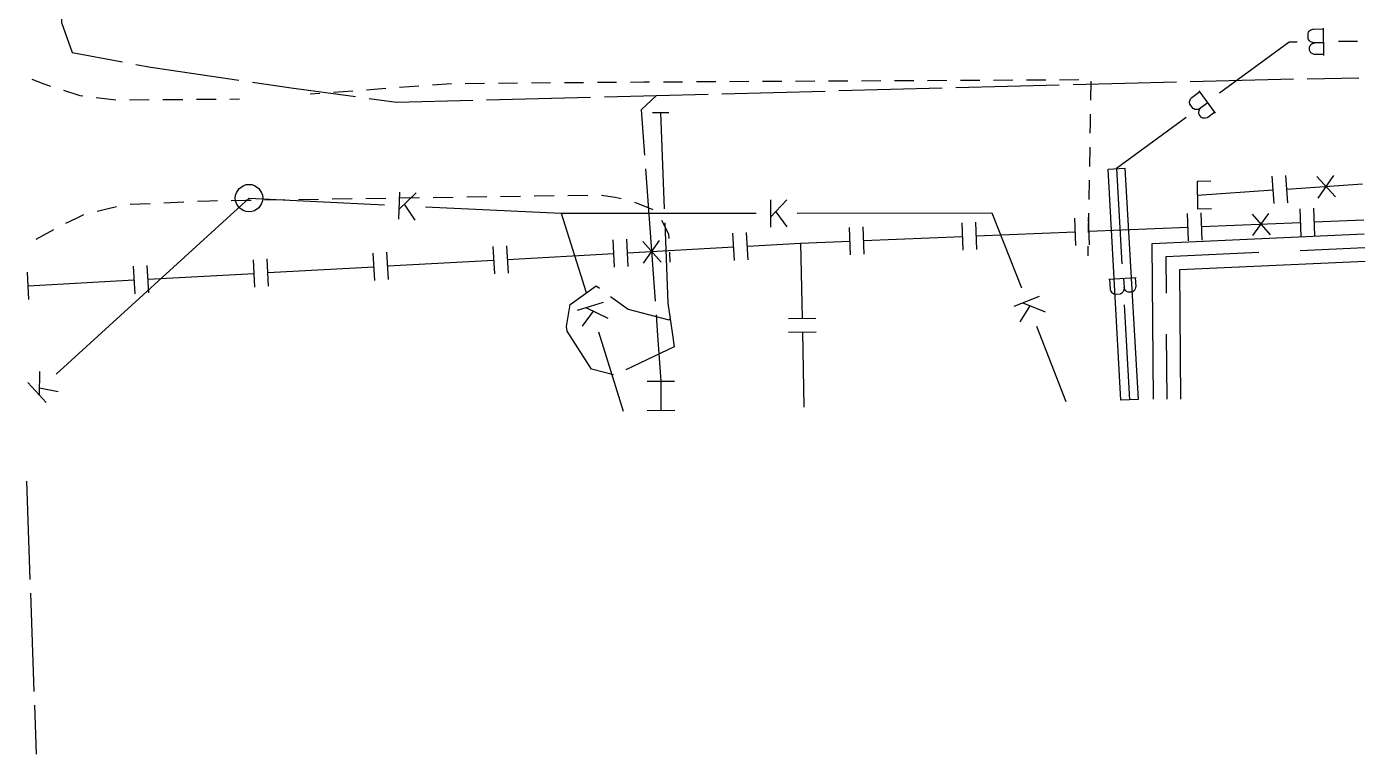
# Model space of a CAD drawing. Header units: metres. Extents: x 17721 to 17912, y 14015 to 15901.
# Drawn here: x 17840.36 to 17889.19, y 15777.43 to 15803.97 of the extents above; entities that cross this region are included whole.
import ezdxf

# ---------------------------------------------------------------- set-up
doc = ezdxf.new("R2010")
doc.units = ezdxf.units.M
for name, color, linetype in [('GC_CURB_EDGE', 1, 'Continuous'), ('GC_GAS_AXIS', 2, 'Continuous'), ('GC_HEAT_AXIS', 30, 'Continuous'), ('GC_POWER_AXIS', 40, 'Continuous'), ('GC_SEWER_AXIS', 6, 'Continuous'), ('GC_WATER_AXIS', 5, 'Continuous')]:
    doc.layers.add(name, color=color, linetype=linetype)

msp = doc.modelspace()

# ---------------------------------------------------------------- linework, layer by layer
at = {"layer": 'GC_CURB_EDGE'}
for points in [[(17841.23, 15801.793), (17840.985, 15801.87), (17840.555, 15802.042)], [(17858.265, 15801.905), (17857.561, 15801.9)], [(17859.469, 15801.915), (17858.765, 15801.91)], [(17860.673, 15801.925), (17859.969, 15801.919)], [(17861.877, 15801.935), (17861.173, 15801.929)], [(17863.081, 15801.944), (17862.864, 15801.943), (17862.377, 15801.939)], [(17864.285, 15801.951), (17863.581, 15801.947)], [(17865.49, 15801.957), (17864.785, 15801.953)], [(17866.694, 15801.964), (17865.99, 15801.96)], [(17867.898, 15801.97), (17867.194, 15801.966)], [(17869.102, 15801.976), (17868.398, 15801.973)], [(17870.306, 15801.983), (17869.602, 15801.979)], [(17871.51, 15801.989), (17870.806, 15801.985)], [(17872.714, 15801.996), (17872.01, 15801.992)], [(17873.919, 15802.002), (17873.214, 15801.998)], [(17875.123, 15802.008), (17874.419, 15802.005)], [(17876.327, 15802.015), (17875.623, 15802.011)], [(17877.531, 15802.021), (17876.827, 15802.017)], [(17878.735, 15802.028), (17878.031, 15802.024)], [(17879.179, 15801.283), (17879.191, 15801.987)], [(17842.395, 15801.44), (17842.306, 15801.451), (17841.706, 15801.641)], [(17851.052, 15801.534), (17850.701, 15801.509)], [(17852.254, 15801.622), (17851.551, 15801.571)], [(17853.455, 15801.709), (17852.752, 15801.658)], [(17854.656, 15801.796), (17853.953, 15801.745)], [(17855.857, 15801.883), (17855.154, 15801.832)], [(17857.061, 15801.896), (17856.356, 15801.89)], [(17843.605, 15801.29), (17842.891, 15801.379)], [(17844.824, 15801.295), (17844.105, 15801.29)], [(17846.044, 15801.305), (17845.324, 15801.299)], [(17847.263, 15801.314), (17846.544, 15801.308)], [(17848.123, 15801.32), (17847.763, 15801.318)], [(17879.157, 15800.079), (17879.163, 15800.425), (17879.17, 15800.783)], [(17879.135, 15798.875), (17879.148, 15799.579)], [(17879.114, 15797.671), (17879.126, 15798.375)], [(17844.124, 15797.489), (17844.853, 15797.523)], [(17845.352, 15797.545), (17846.081, 15797.579)], [(17846.58, 15797.601), (17847.036, 15797.622), (17847.309, 15797.626)], [(17847.809, 15797.634), (17848.337, 15797.642), (17848.538, 15797.645)], [(17849.038, 15797.652), (17849.767, 15797.663)], [(17850.267, 15797.67), (17850.996, 15797.681)], [(17851.496, 15797.689), (17852.225, 15797.7)], [(17852.725, 15797.707), (17853.454, 15797.718)], [(17853.954, 15797.725), (17854.683, 15797.736)], [(17855.183, 15797.744), (17855.912, 15797.755)], [(17856.412, 15797.762), (17857.141, 15797.773)], [(17857.641, 15797.78), (17858.37, 15797.791)], [(17858.87, 15797.799), (17859.599, 15797.809)], [(17860.099, 15797.817), (17860.828, 15797.828)], [(17861.327, 15797.822), (17861.818, 15797.755), (17862.045, 15797.697)], [(17862.528, 15797.57), (17863.173, 15797.31), (17863.197, 15797.286)], [(17841.785, 15796.8), (17842.169, 15796.989), (17842.439, 15797.121)], [(17842.923, 15797.245), (17843.632, 15797.414)], [(17879.092, 15796.467), (17879.105, 15797.171)], [(17840.7, 15796.223), (17841.338, 15796.575)], [(17863.514, 15796.906), (17863.766, 15796.415), (17863.776, 15796.238)], [(17863.803, 15795.739), (17863.823, 15795.375)], [(17879.077, 15795.615), (17879.083, 15795.967)]]:
    msp.add_lwpolyline(points, dxfattribs=at)
at = {"layer": 'GC_GAS_AXIS'}
for points in [[(17885.863, 15797.514), (17885.793, 15798.512)], [(17886.361, 15797.549), (17886.292, 15798.546)], [(17887.427, 15798.499), (17888.108, 15797.765)], [(17888.026, 15798.542), (17887.46, 15797.718)], [(17883.553, 15798.332), (17883.053, 15798.321), (17883.075, 15797.321), (17883.575, 15797.332)], [(17883.064, 15797.821), (17885.828, 15798.013)], [(17886.327, 15798.048), (17889.091, 15798.239)], [(17882.741, 15796.157), (17882.7, 15797.156)], [(17883.241, 15796.178), (17883.199, 15797.177)], [(17885.062, 15797.128), (17885.721, 15796.375)], [(17885.661, 15797.155), (17885.072, 15796.347)], [(17886.852, 15796.327), (17886.811, 15797.326)], [(17887.351, 15796.348), (17887.31, 15797.347)], [(17870.409, 15795.647), (17870.368, 15796.646)], [(17870.909, 15795.668), (17870.867, 15796.667)], [(17874.52, 15795.817), (17874.479, 15796.816)], [(17875.019, 15795.838), (17874.978, 15796.837)], [(17878.631, 15795.987), (17878.589, 15796.986)], [(17879.13, 15796.008), (17879.089, 15797.007)], [(17879.109, 15796.507), (17882.721, 15796.657)], [(17883.22, 15796.677), (17886.831, 15796.827)], [(17887.331, 15796.847), (17889.136, 15796.922)], [(17861.801, 15795.197), (17861.745, 15796.195)], [(17862.3, 15795.224), (17862.245, 15796.223)], [(17862.827, 15796.129), (17863.497, 15795.385)], [(17863.425, 15796.164), (17862.848, 15795.348)], [(17866.174, 15795.438), (17866.119, 15796.437)], [(17866.673, 15795.466), (17866.618, 15796.464)], [(17866.646, 15795.965), (17868.583, 15796.072)], [(17868.583, 15796.072), (17870.389, 15796.147)], [(17868.583, 15796.072), (17868.642, 15793.331)], [(17870.888, 15796.167), (17874.499, 15796.317)], [(17874.999, 15796.337), (17878.61, 15796.487)], [(17853.053, 15794.713), (17852.998, 15795.712)], [(17853.553, 15794.741), (17853.498, 15795.74)], [(17857.427, 15794.955), (17857.372, 15795.954)], [(17857.926, 15794.983), (17857.871, 15795.981)], [(17857.899, 15795.482), (17861.773, 15795.696)], [(17862.272, 15795.723), (17866.147, 15795.937)], [(17844.306, 15794.23), (17844.251, 15795.229)], [(17844.806, 15794.258), (17844.75, 15795.256)], [(17848.68, 15794.472), (17848.625, 15795.47)], [(17849.179, 15794.499), (17849.124, 15795.498)], [(17849.152, 15794.999), (17853.026, 15795.213)], [(17853.525, 15795.24), (17857.399, 15795.454)], [(17840.432, 15794.016), (17840.377, 15795.015)], [(17840.404, 15794.516), (17844.279, 15794.73)], [(17844.778, 15794.757), (17848.652, 15794.971)], [(17868.142, 15793.32), (17869.142, 15793.342)], [(17868.153, 15792.82), (17869.153, 15792.842)], [(17868.653, 15792.831), (17868.712, 15790.09)]]:
    msp.add_lwpolyline(points, dxfattribs=at)
at = {"layer": 'GC_HEAT_AXIS'}
for points in [[(17881.462, 15790.38), (17881.419, 15796.061), (17889.154, 15796.416)], [(17881.933, 15794.248), (17881.923, 15795.584), (17885.311, 15795.739)], [(17886.81, 15795.808), (17889.171, 15795.916)], [(17882.462, 15790.387), (17882.427, 15795.107), (17889.189, 15795.416)], [(17881.962, 15790.384), (17881.944, 15792.748)]]:
    msp.add_lwpolyline(points, dxfattribs=at)
at = {"layer": 'GC_POWER_AXIS'}
for points in [[(17841.601, 15804.891), (17841.627, 15804.126), (17842.015, 15803.026), (17843.848, 15802.682)], [(17844.34, 15802.59), (17844.876, 15802.489), (17848.093, 15802.016)], [(17848.588, 15801.943), (17850, 15801.736), (17852.349, 15801.418)], [(17878.527, 15801.858), (17882.299, 15801.957)], [(17882.798, 15801.97), (17886.115, 15802.056), (17886.57, 15802.064)], [(17887.07, 15802.072), (17888.957, 15802.104)], [(17861.428, 15801.413), (17863.326, 15801.462)], [(17863.326, 15801.462), (17862.777, 15800.936), (17862.896, 15799.28)], [(17863.326, 15801.462), (17865.212, 15801.511)], [(17865.712, 15801.524), (17869.484, 15801.622)], [(17869.983, 15801.636), (17873.755, 15801.734)], [(17874.255, 15801.747), (17878.027, 15801.845)], [(17852.845, 15801.351), (17853.849, 15801.215), (17856.632, 15801.288)], [(17857.132, 15801.301), (17860.928, 15801.4)], [(17863.189, 15800.839), (17863.787, 15800.839)], [(17863.619, 15797.32), (17863.488, 15800.839)], [(17862.932, 15798.781), (17863.279, 15793.952)], [(17863.638, 15796.82), (17863.747, 15793.885), (17863.832, 15793.306), (17863.917, 15792.73), (17863.981, 15792.294), (17862.218, 15791.453)], [(17861.764, 15791.265), (17860.954, 15791.47), (17860.073, 15792.867), (17860.042, 15793.034), (17860.181, 15793.835), (17861.128, 15794.516), (17861.251, 15794.426)], [(17861.653, 15794.129), (17862.292, 15793.659), (17863.779, 15793.27), (17863.832, 15793.306)], [(17863.315, 15793.453), (17863.368, 15792.709), (17863.488, 15791.039), (17863.495, 15789.975)], [(17862.988, 15791.036), (17863.988, 15791.042)], [(17862.995, 15789.971), (17863.995, 15789.978)], [(17840.484, 15783.805), (17840.356, 15787.39)], [(17840.631, 15779.721), (17840.502, 15783.306)], [(17840.713, 15777.429), (17840.649, 15779.222)]]:
    msp.add_lwpolyline(points, dxfattribs=at)
at = {"layer": 'GC_SEWER_AXIS'}
msp.add_lwpolyline([(17847.964, 15797.717), (17847.974, 15797.818), (17848.003, 15797.912), (17848.11, 15798.071), (17848.269, 15798.178), (17848.363, 15798.207), (17848.464, 15798.217), (17848.565, 15798.207), (17848.659, 15798.178), (17848.818, 15798.071), (17848.925, 15797.912), (17848.954, 15797.818), (17848.964, 15797.717), (17848.954, 15797.616), (17848.925, 15797.522), (17848.818, 15797.363), (17848.659, 15797.256), (17848.565, 15797.227), (17848.464, 15797.217), (17848.363, 15797.227), (17848.269, 15797.256), (17848.11, 15797.363), (17848.003, 15797.522), (17847.974, 15797.616)], close=True, dxfattribs=at)
for points in [[(17841.433, 15791.289), (17848.464, 15797.717), (17853.409, 15797.476)], [(17853.96, 15797.933), (17853.912, 15796.944)], [(17853.929, 15797.297), (17854.56, 15797.904)], [(17867.49, 15797.653), (17867.491, 15796.662)], [(17867.49, 15797.015), (17868.09, 15797.653)], [(17854.129, 15797.489), (17854.511, 15796.915)], [(17854.907, 15797.402), (17859.852, 15797.161)], [(17859.852, 15797.161), (17866.962, 15797.168)], [(17859.852, 15797.161), (17860.76, 15794.268)], [(17867.68, 15797.218), (17868.09, 15796.663)], [(17868.461, 15797.17), (17875.571, 15797.177)], [(17875.571, 15797.177), (17876.646, 15794.438)], [(17877.29, 15794.123), (17876.368, 15793.761)], [(17861.38, 15793.909), (17860.435, 15793.612)], [(17860.772, 15793.718), (17861.56, 15793.336)], [(17876.954, 15793.786), (17876.587, 15793.202)], [(17876.697, 15793.89), (17877.51, 15793.563)], [(17861.022, 15793.597), (17860.615, 15793.04)], [(17861.21, 15792.837), (17862.118, 15789.944)], [(17877.195, 15793.041), (17878.27, 15790.302)], [(17840.82, 15790.52), (17840.833, 15791.396)], [(17840.389, 15790.991), (17841.058, 15790.26)], [(17840.824, 15790.798), (17841.5, 15790.665)]]:
    msp.add_lwpolyline(points, dxfattribs=at)
at = {"layer": 'GC_WATER_AXIS'}
for points in [[(17887.348, 15803.382), (17887.309, 15803.386), (17887.275, 15803.389), (17887.227, 15803.404), (17887.197, 15803.42), (17887.169, 15803.439), (17887.138, 15803.47), (17887.117, 15803.505), (17887.108, 15803.537), (17887.106, 15803.727), (17887.109, 15803.746), (17887.12, 15803.772), (17887.14, 15803.802), (17887.172, 15803.831), (17887.2, 15803.85), (17887.246, 15803.871), (17887.274, 15803.88), (17887.302, 15803.883), (17887.664, 15803.887)], [(17887.674, 15802.922), (17887.663, 15803.919)], [(17886.711, 15803.409), (17886.411, 15803.406), (17883.867, 15801.542)], [(17887.674, 15802.958), (17887.355, 15802.955), (17887.325, 15802.96), (17887.274, 15802.978), (17887.227, 15803.006), (17887.208, 15803.021), (17887.191, 15803.039), (17887.176, 15803.063), (17887.163, 15803.093), (17887.159, 15803.108), (17887.158, 15803.224), (17887.163, 15803.246), (17887.176, 15803.276), (17887.191, 15803.297), (17887.207, 15803.318), (17887.235, 15803.338), (17887.27, 15803.357), (17887.302, 15803.371), (17887.348, 15803.382)], [(17887.669, 15803.386), (17887.348, 15803.382)], [(17888.91, 15803.432), (17888.21, 15803.425)], [(17883.19, 15801.005), (17883.157, 15800.985), (17883.128, 15800.968), (17883.08, 15800.952), (17883.046, 15800.947), (17883.012, 15800.946), (17882.969, 15800.954), (17882.932, 15800.97), (17882.905, 15800.99), (17882.793, 15801.144), (17882.785, 15801.161), (17882.778, 15801.189), (17882.777, 15801.225), (17882.786, 15801.267), (17882.798, 15801.298), (17882.823, 15801.342), (17882.841, 15801.367), (17882.861, 15801.385), (17883.154, 15801.599)], [(17883.724, 15800.82), (17883.134, 15801.625)], [(17883.702, 15800.85), (17883.445, 15800.661), (17883.418, 15800.648), (17883.366, 15800.634), (17883.312, 15800.629), (17883.288, 15800.63), (17883.263, 15800.635), (17883.237, 15800.645), (17883.209, 15800.662), (17883.197, 15800.672), (17883.129, 15800.765), (17883.12, 15800.786), (17883.113, 15800.818), (17883.113, 15800.844), (17883.114, 15800.87), (17883.124, 15800.903), (17883.142, 15800.939), (17883.16, 15800.969), (17883.19, 15801.005)], [(17883.45, 15801.195), (17883.19, 15801.005)], [(17882.657, 15800.655), (17880.113, 15798.791), (17880.308, 15795.321)], [(17880.836, 15794.808), (17879.84, 15794.752)], [(17880.39, 15794.461), (17880.389, 15794.422), (17880.387, 15794.389), (17880.375, 15794.339), (17880.359, 15794.309), (17880.342, 15794.279), (17880.312, 15794.248), (17880.278, 15794.225), (17880.247, 15794.214), (17880.057, 15794.204), (17880.038, 15794.206), (17880.011, 15794.216), (17879.98, 15794.235), (17879.951, 15794.265), (17879.93, 15794.292), (17879.907, 15794.337), (17879.896, 15794.365), (17879.892, 15794.392), (17879.872, 15794.754)], [(17880.372, 15794.782), (17880.39, 15794.461)], [(17880.799, 15794.806), (17880.817, 15794.488), (17880.813, 15794.457), (17880.797, 15794.406), (17880.772, 15794.358), (17880.758, 15794.338), (17880.74, 15794.321), (17880.717, 15794.304), (17880.688, 15794.29), (17880.673, 15794.285), (17880.558, 15794.279), (17880.535, 15794.283), (17880.504, 15794.294), (17880.483, 15794.308), (17880.461, 15794.324), (17880.439, 15794.35), (17880.419, 15794.385), (17880.404, 15794.416), (17880.39, 15794.461)], [(17880.393, 15793.823), (17880.588, 15790.353)]]:
    msp.add_lwpolyline(points, dxfattribs=at)
msp.add_lwpolyline([(17879.814, 15798.772), (17880.412, 15798.81), (17880.905, 15790.366), (17880.271, 15790.341)], close=True, dxfattribs=at)

doc.saveas('drawing.dxf')
